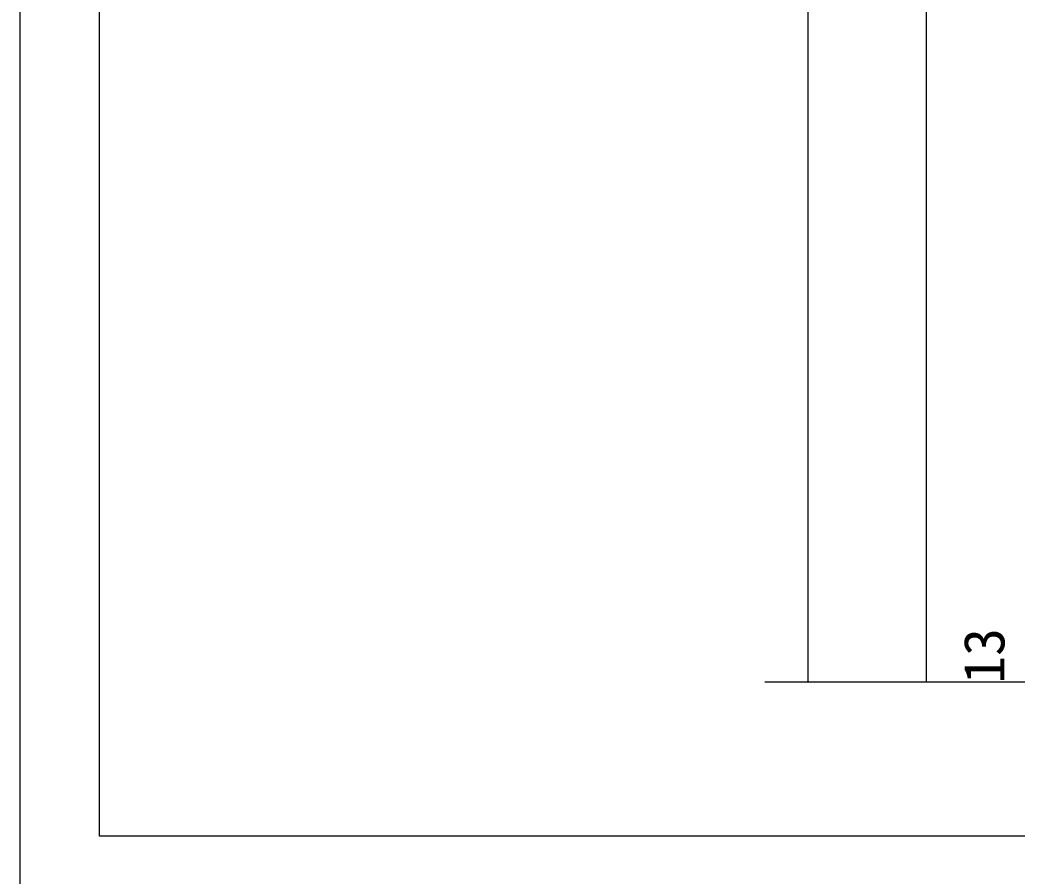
# Model space of a CAD drawing. Units: millimetres, scale not verified. Extents: x -800 to 800, y -554 to 554.
# Drawn here: x -800 to -549.5, y -37 to 178.2 of the extents above; entities that cross this region are included whole.
import ezdxf
from ezdxf.enums import TextEntityAlignment as Align

# ---------------------------------------------------------------- set-up
doc = ezdxf.new("R2010")
doc.units = ezdxf.units.MM
doc.header["$LTSCALE"] = 4
for name, color, linetype, lineweight in [('1-0', 7, 'Continuous', 25), ('1-4_0', 7, 'Continuous', 25), ('2-0', 7, 'Continuous', 25)]:
    doc.layers.add(name, color=color, linetype=linetype, lineweight=lineweight)
doc.styles.add('ＭＳ ゴシック', font='')
doc.styles.get('ＭＳ ゴシック').set_extended_font_data('MS Gothic')

msp = doc.modelspace()

# ---------------------------------------------------------------- linework, layer by layer
at = {"layer": '1-0'}
msp.add_lwpolyline([(152, -27), (-780, -27), (-780, 534)], dxfattribs=at)
at = {"layer": '1-4_0'}
msp.add_lwpolyline([(-800, -554), (800, -554), (800, 554), (-800, 554)], close=True, dxfattribs=at)
msp.add_lwpolyline([(152, -27), (-780, -27), (-780, 534)], dxfattribs=at)
msp.add_lwpolyline([(152, -27), (-780, -27), (-780, 534)], dxfattribs=at)
at = {"layer": '2-0'}
for p, q in [((-602.027, 185.392), (-602.027, 11.798)), ((-572.341, 185.392), (-572.341, 11.798)), ((-612.837, 11.797), (-98.113, 11.797)), ((-601.987, 11.801), (-601.987, 11.797)), ((-572.3, 11.801), (-572.3, 11.797))]:
    msp.add_line(p, q, dxfattribs=at)
for centre, radius, start, end in [((-602.02, 11.797), 0.0437, 172.84861, 177.65398), ((-602.021, 11.797), 0.0419, 167.92574, 172.84942), ((-602.013, 11.797), 0.0502, 177.75616, 182.24384), ((-602.009, 11.797), 0.0542, 182.11005, 186.42467), ((-602.025, 11.798), 0.0384, 157.66792, 162.87008), ((-602.023, 11.798), 0.0401, 162.86986, 167.92636), ((-602.011, 11.797), 0.0518, 186.42206, 190.84675), ((-602.014, 11.796), 0.0493, 190.84404, 195.4083), ((-602.016, 11.796), 0.0467, 195.40564, 200.13983), ((-602.026, 11.799), 0.0368, 152.31037, 157.66751), ((-602.019, 11.795), 0.044, 200.13747, 205.07127), ((-602.027, 11.799), 0.0354, 146.79325, 152.30907), ((-602.021, 11.793), 0.0414, 205.06953, 210.22965), ((-602.028, 11.8), 0.0343, 141.12053, 146.79081), ((-602.023, 11.792), 0.0389, 210.22897, 215.63606), ((-602.029, 11.801), 0.0334, 135.30615, 141.11674), ((-602.025, 11.791), 0.0367, 215.63694, 221.30167), ((-602.027, 11.79), 0.0348, 221.30466, 227.22328), ((-602.029, 11.801), 0.0328, 129.37558, 135.30095), ((-602.03, 11.801), 0.0327, 123.36618, 129.36905), ((-602.028, 11.789), 0.0334, 227.22879, 233.37888), ((-602.029, 11.801), 0.033, 117.32602, 123.35863), ((-602.028, 11.788), 0.0325, 233.38707, 239.72466), ((-602.029, 11.8), 0.0338, 111.31101, 117.31794), ((-602.028, 11.788), 0.0322, 239.73523, 246.19473), ((-602.029, 11.799), 0.0353, 105.38062, 111.30303), ((-602.028, 11.788), 0.0326, 246.20688, 252.70485), ((-602.028, 11.797), 0.0374, 99.59289, 105.37335), ((-602.028, 11.789), 0.0337, 252.71739, 259.16015), ((-602.027, 11.794), 0.0402, 93.99975, 99.58685), ((-602.027, 11.791), 0.0358, 259.17174, 265.4655), ((-602.027, 11.79), 0.0438, 88.64389, 94.00382), ((-602.027, 11.794), 0.0387, 265.46552, 271.53509), ((-602.027, 11.79), 0.0443, 83.40291, 88.68668), ((-602.027, 11.795), 0.0392, 271.49154, 277.46386), ((-602.027, 11.791), 0.0435, 78.1332, 83.40091), ((-602.027, 11.794), 0.0389, 277.46951, 283.37966), ((-602.027, 11.791), 0.0429, 72.88497, 78.13203), ((-602.027, 11.794), 0.039, 283.38385, 289.20212), ((-602.027, 11.792), 0.0424, 67.65513, 72.88462), ((-602.027, 11.795), 0.0394, 289.20479, 294.91481), ((-602.027, 11.792), 0.0418, 62.43344, 67.6555), ((-602.028, 11.795), 0.04, 294.91607, 300.51423), ((-602.026, 11.793), 0.0413, 57.20359, 62.43438), ((-602.028, 11.796), 0.0406, 300.51431, 306.00803), ((-602.026, 11.793), 0.0406, 51.94455, 57.20495), ((-602.028, 11.796), 0.0412, 306.0072, 311.41261), ((-602.026, 11.794), 0.0398, 46.63213, 51.94612), ((-602.029, 11.797), 0.0418, 311.41118, 316.75064), ((-602.025, 11.795), 0.0389, 41.24083, 46.63368), ((-602.029, 11.797), 0.0422, 316.74888, 322.04853), ((-602.024, 11.795), 0.0379, 35.74593, 41.24207), ((-602.029, 11.797), 0.0424, 322.04671, 327.33413), ((-602.023, 11.796), 0.0368, 30.12603, 35.74656), ((-602.029, 11.797), 0.0424, 327.3325, 332.63459), ((-602.022, 11.796), 0.0359, 24.36584, 30.12569), ((-602.029, 11.797), 0.0424, 332.6334, 337.97426), ((-602.022, 11.797), 0.035, 18.45925, 24.36418), ((-602.029, 11.797), 0.0422, 337.97374, 343.37266), ((-602.029, 11.797), 0.042, 343.37304, 348.84251), ((-602.021, 11.797), 0.0343, 12.41236, 18.45598), ((-602.021, 11.797), 0.034, 6.24583, 12.40731), ((-602.029, 11.797), 0.042, 348.84396, 354.38784), ((-602.029, 11.797), 0.0421, 354.3905, 0.00259), ((-572.347, 11.797), 0.0341, 164.55174, 170.65785), ((-572.347, 11.797), 0.0339, 170.66379, 176.87158), ((-572.343, 11.797), 0.0379, 177.02864, 182.97136), ((-572.339, 11.797), 0.042, 182.81266, 188.39209), ((-572.339, 11.797), 0.042, 188.39413, 193.90092), ((-572.347, 11.797), 0.0346, 158.57166, 164.54759), ((-572.339, 11.797), 0.0421, 193.90182, 199.33495), ((-572.346, 11.797), 0.0354, 152.73685, 158.56922), ((-572.339, 11.797), 0.0423, 199.33486, 204.70272), ((-572.339, 11.797), 0.0424, 204.70183, 210.02055), ((-572.345, 11.796), 0.0363, 147.04707, 152.7359), ((-572.339, 11.797), 0.0424, 210.01911, 215.31063), ((-572.344, 11.796), 0.0374, 141.49125, 147.04726), ((-572.339, 11.797), 0.0423, 215.30887, 220.59895), ((-572.343, 11.795), 0.0384, 136.05064, 141.49222), ((-572.343, 11.794), 0.0393, 130.70181, 136.05207), ((-572.339, 11.797), 0.042, 220.59713, 225.91328), ((-572.34, 11.797), 0.0415, 225.91165, 231.28099), ((-572.342, 11.794), 0.0402, 125.41933, 130.7034), ((-572.342, 11.793), 0.0409, 120.17807, 125.42082), ((-572.34, 11.796), 0.0409, 231.27983, 236.72693), ((-572.341, 11.793), 0.0416, 114.95517, 120.17925), ((-572.34, 11.796), 0.0403, 236.72652, 242.27093), ((-572.341, 11.792), 0.0421, 109.73174, 114.95584), ((-572.341, 11.795), 0.0397, 242.27156, 247.92537), ((-572.341, 11.795), 0.0392, 247.92731, 253.69268), ((-572.341, 11.792), 0.0426, 104.49433, 109.73176), ((-572.341, 11.791), 0.0432, 99.23611, 104.49358), ((-572.341, 11.794), 0.0389, 253.6961, 259.56319), ((-572.341, 11.79), 0.0439, 93.95772, 99.23453), ((-572.341, 11.794), 0.039, 259.56813, 265.5139), ((-572.341, 11.789), 0.0447, 88.67109, 93.95871), ((-572.341, 11.795), 0.0395, 265.51655, 271.50433), ((-572.341, 11.79), 0.0443, 83.40291, 88.68668), ((-572.341, 11.795), 0.0392, 271.49154, 277.46386), ((-572.341, 11.791), 0.0435, 78.1332, 83.40091), ((-572.341, 11.794), 0.0389, 277.46951, 283.37966), ((-572.341, 11.791), 0.0429, 72.88497, 78.13203), ((-572.341, 11.794), 0.039, 283.38385, 289.20212), ((-572.34, 11.792), 0.0424, 67.65513, 72.88462), ((-572.341, 11.795), 0.0394, 289.20479, 294.91481), ((-572.34, 11.792), 0.0418, 62.43344, 67.6555), ((-572.341, 11.795), 0.04, 294.91607, 300.51423), ((-572.34, 11.793), 0.0413, 57.20359, 62.43438), ((-572.341, 11.796), 0.0406, 300.51431, 306.00803), ((-572.34, 11.793), 0.0406, 51.94455, 57.20495), ((-572.342, 11.796), 0.0412, 306.0072, 311.41261), ((-572.339, 11.794), 0.0398, 46.63213, 51.94612), ((-572.342, 11.797), 0.0418, 311.41118, 316.75064), ((-572.338, 11.795), 0.0389, 41.24083, 46.63368), ((-572.342, 11.797), 0.0422, 316.74888, 322.04853), ((-572.338, 11.795), 0.0379, 35.74593, 41.24207), ((-572.343, 11.797), 0.0424, 322.04671, 327.33413), ((-572.337, 11.796), 0.0368, 30.12603, 35.74656), ((-572.343, 11.797), 0.0424, 327.3325, 332.63459), ((-572.336, 11.796), 0.0359, 24.36584, 30.12569), ((-572.343, 11.797), 0.0424, 332.6334, 337.97426), ((-572.335, 11.797), 0.035, 18.45925, 24.36418), ((-572.342, 11.797), 0.0422, 337.97374, 343.37266), ((-572.335, 11.797), 0.0343, 12.41236, 18.45598), ((-572.342, 11.797), 0.042, 343.37304, 348.84251), ((-572.334, 11.797), 0.034, 6.24583, 12.40731), ((-572.342, 11.797), 0.042, 348.84396, 354.38784), ((-572.342, 11.797), 0.0421, 354.3905, 0.00259)]:
    msp.add_arc(centre, radius, start, end, dxfattribs=at)

# ---------------------------------------------------------------- texts
at = {"layer": '2-0', "style": 'ＭＳ ゴシック'}
msp.add_text('13', height=10.26, rotation=90, dxfattribs=at).set_placement((-549.58, 11.363), align=Align.BOTTOM_LEFT)

doc.saveas('drawing.dxf')
